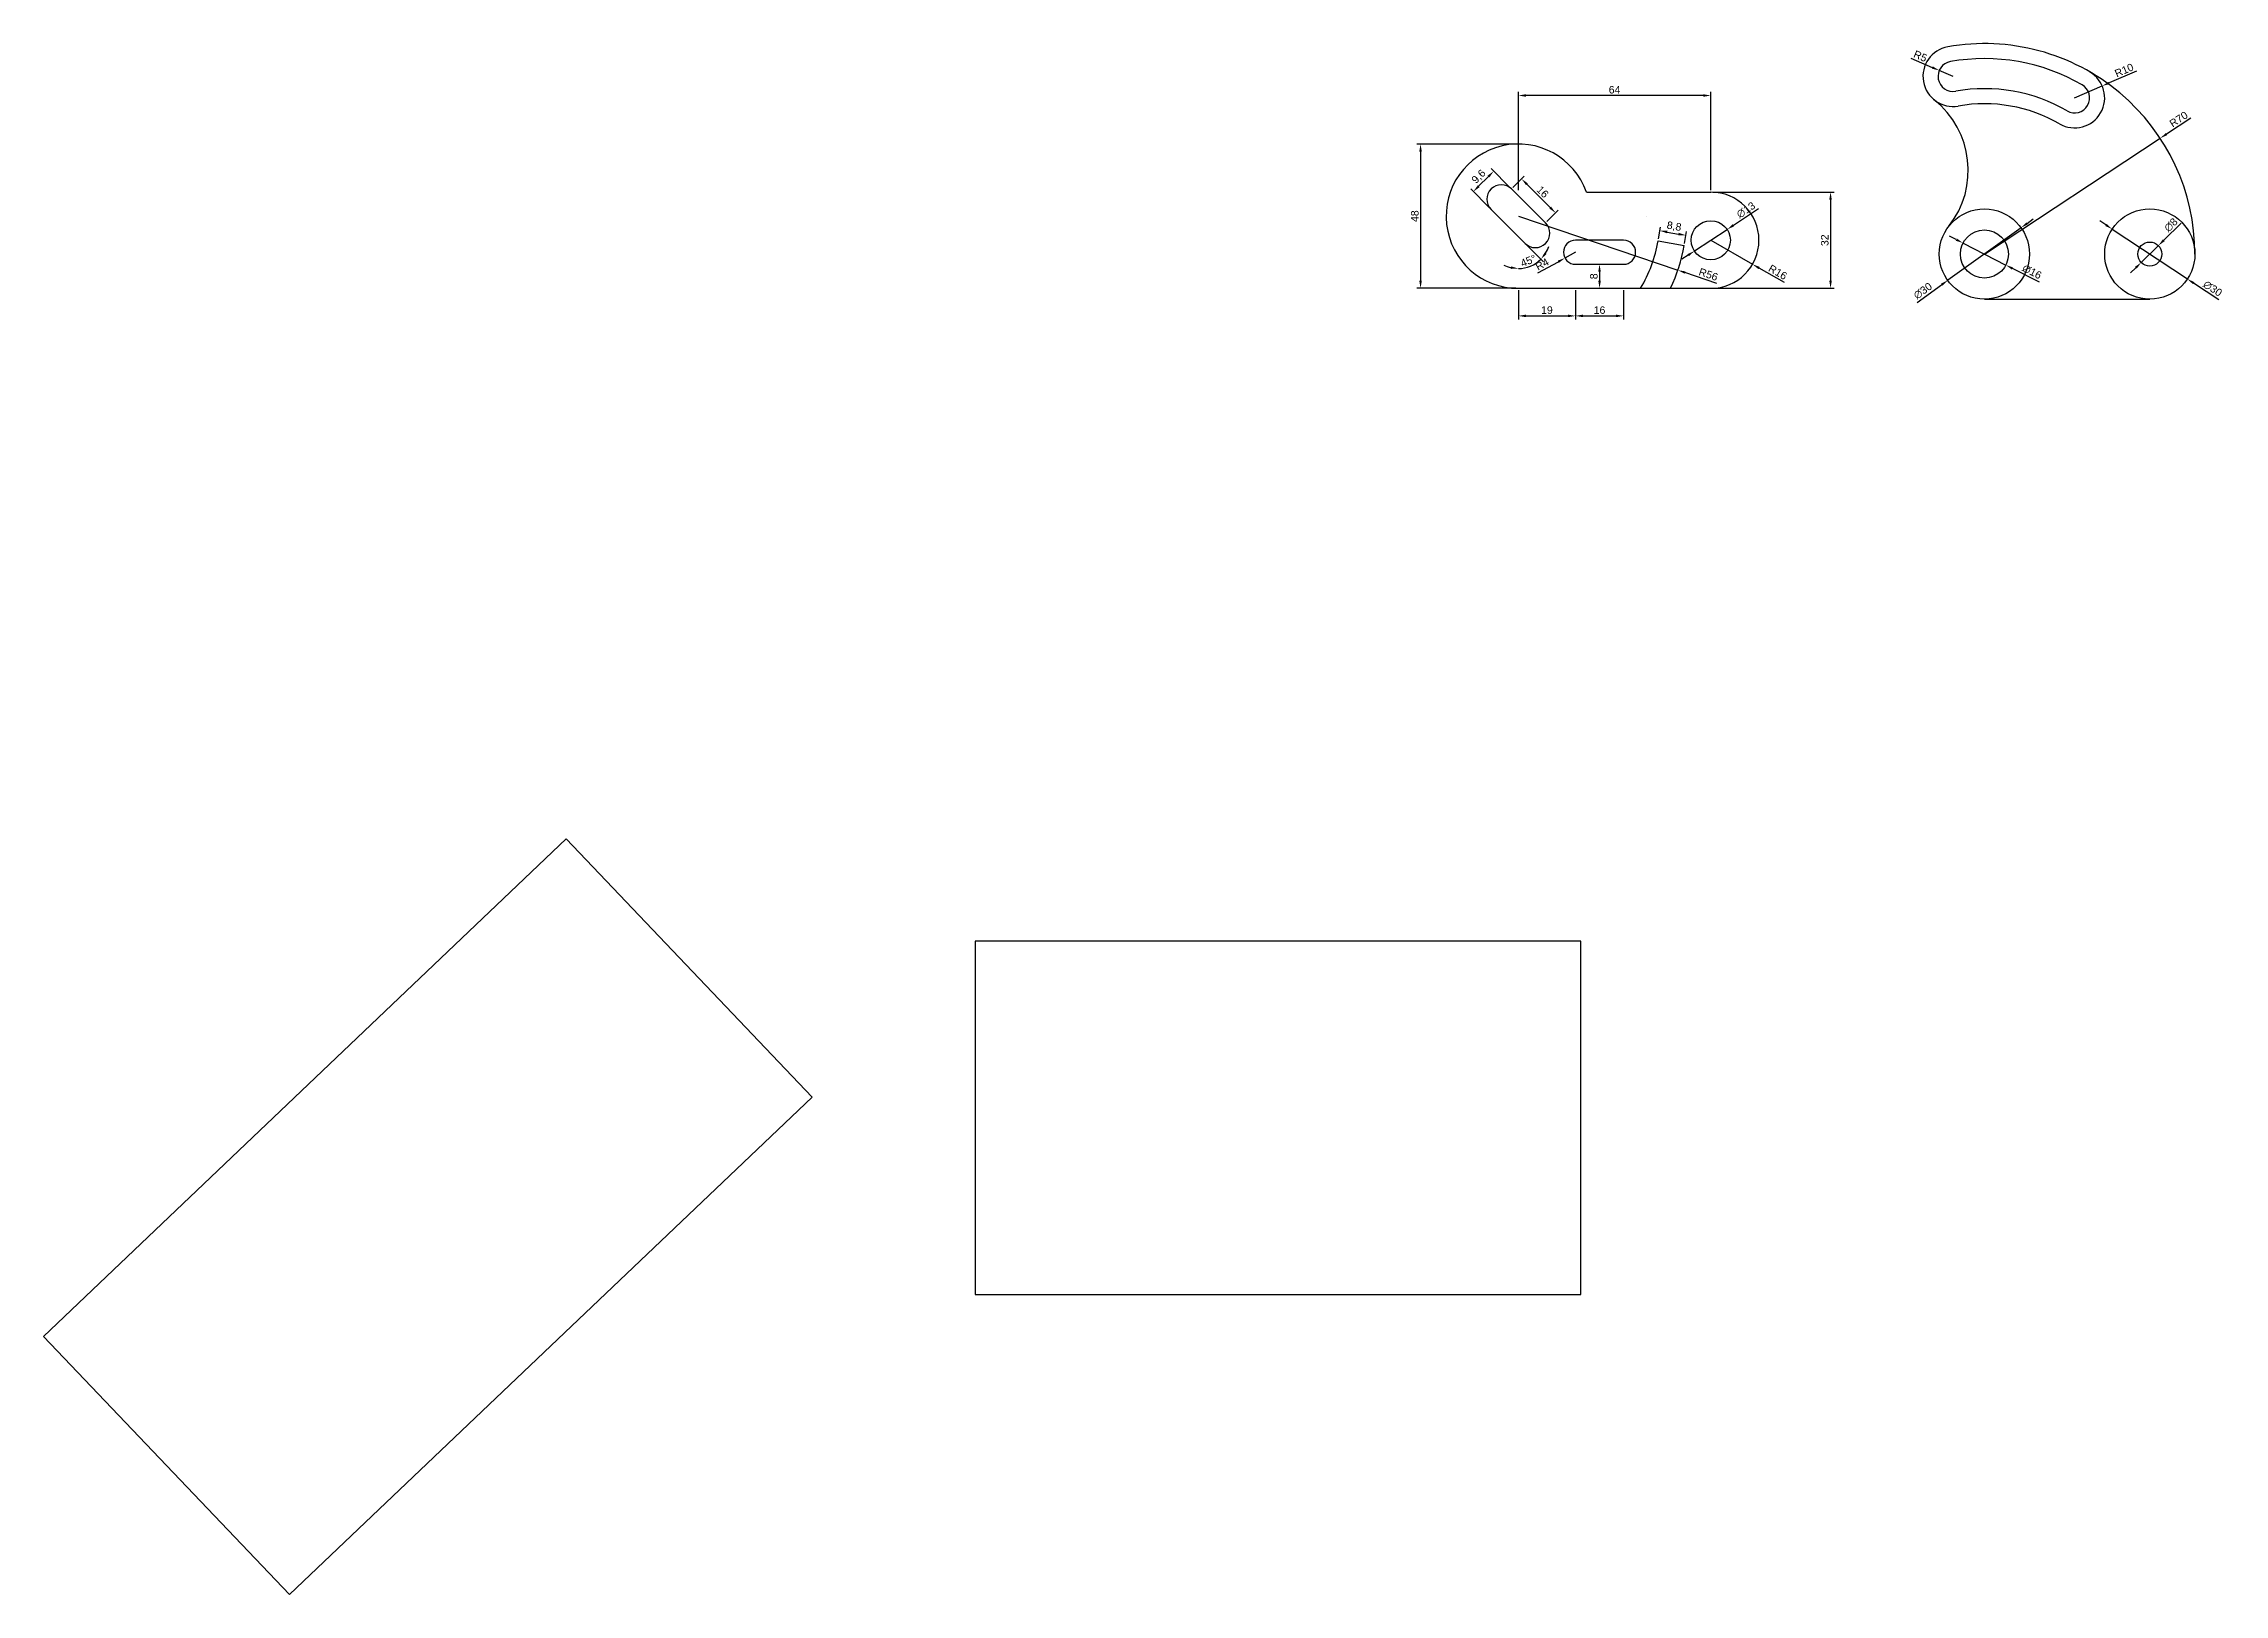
# Model space of a CAD drawing. Header units: millimetres. Extents: x -44 to 681, y 113 to 629.
import ezdxf

# ---------------------------------------------------------------- set-up
doc = ezdxf.new("R2010")
doc.units = ezdxf.units.MM
doc.styles.get("Standard").update_dxf_attribs({"font": 'arial.ttf'})
doc.dimstyles.new('ISO-25', dxfattribs={"dimtxt": 2.5, "dimasz": 2.5, "dimexe": 1.25, "dimexo": 0.625, "dimtad": 1, "dimtxsty": 'Standard', "dimcen": 2.5, "dimadec": 0, "dimazin": 0, "dimtfac": 1, "dimtmove": 0, "dimatfit": 3, "dimfxl": 1, "dimarcsym": 0})

# ---------------------------------------------------------------- blocks, each defined once
blk = doc.blocks.new('*D1')
at = {"color": 0, "lineweight": -2, "transparency": 16777216}
for p, q in [((465.38, 559.94), (461.88, 558.01)), ((452.88, 553.05), (459.69, 556.8))]:
    blk.add_line(p, q, dxfattribs=at)
at = {"color": 0, "transparency": 16777216}
blk.add_solid([(459.49, 557.17), (459.89, 556.44), (461.88, 558.01)], dxfattribs=at)
at = {"layer": 'Defpoints', "color": 0, "transparency": 16777216}
for p in [(465.38, 559.94), (461.88, 558.01)]:
    blk.add_point(p, dxfattribs=at)
at = {"color": 0, "transparency": 16777216, "insert": (454.28, 555.97), "char_height": 2.5, "attachment_point": 5, "rotation": 28.83938}
blk.add_mtext('R4', dxfattribs=at)
blk = doc.blocks.new('*D2')
at = {"color": 0, "lineweight": -2, "transparency": 16777216}
blk.add_line((449.09, 562.44), (454.77, 556.76), dxfattribs=at)
for start, end in [(328.52396, 342.04791), (242.95209, 256.47604), (270, 315)]:
    blk.add_arc((446.38, 565.15), 10.62, start, end, dxfattribs=at)
at = {"color": 0, "transparency": 16777216}
for points in [[(455.76, 559.35), (455.11, 559.86), (453.89, 557.64)], [(443.95, 555.24), (443.85, 554.41), (446.38, 554.53)]]:
    blk.add_solid(points, dxfattribs=at)
at = {"layer": 'Defpoints', "color": 0, "transparency": 16777216}
for p in [(437.33, 574.2), (446.38, 571.94), (448.64, 562.89), (449.13, 554.89), (446.38, 547.94)]:
    blk.add_point(p, dxfattribs=at)
at = {"color": 0, "transparency": 16777216, "insert": (449.72, 557.09), "char_height": 2.5, "attachment_point": 5, "rotation": 22.5}
blk.add_mtext('45°', dxfattribs=at)
blk = doc.blocks.new('*D3')
at = {"color": 0, "lineweight": -2, "transparency": 16777216}
for p, q in [((445.5, 595.94), (412.61, 595.94)), ((413.86, 593.44), (413.86, 550.44)), ((445.5, 547.94), (412.61, 547.94))]:
    blk.add_line(p, q, dxfattribs=at)
at = {"color": 0, "transparency": 16777216}
for points in [[(413.45, 593.44), (414.28, 593.44), (413.86, 595.94)], [(413.45, 550.44), (414.28, 550.44), (413.86, 547.94)]]:
    blk.add_solid(points, dxfattribs=at)
at = {"layer": 'Defpoints', "color": 0, "transparency": 16777216}
for p in [(446.13, 595.94), (413.86, 547.94), (446.13, 547.94)]:
    blk.add_point(p, dxfattribs=at)
at = {"color": 0, "transparency": 16777216, "insert": (411.96, 571.94), "char_height": 2.5, "attachment_point": 5, "rotation": 90}
blk.add_mtext('48', dxfattribs=at)
blk = doc.blocks.new('*D4')
at = {"color": 0, "lineweight": -2, "transparency": 16777216}
for p, q in [((443.6, 581.5), (437.32, 587.79)), ((436.82, 574.71), (430.53, 581)), ((436.43, 585.14), (433.18, 581.89))]:
    blk.add_line(p, q, dxfattribs=at)
at = {"color": 0, "transparency": 16777216}
for points in [[(432.89, 582.18), (433.47, 581.59), (431.41, 580.12)], [(436.14, 585.43), (436.73, 584.84), (438.2, 586.91)]]:
    blk.add_solid(points, dxfattribs=at)
at = {"layer": 'Defpoints', "color": 0, "transparency": 16777216}
for p in [(444.05, 581.06), (431.41, 580.12), (437.26, 574.27)]:
    blk.add_point(p, dxfattribs=at)
at = {"color": 0, "transparency": 16777216, "insert": (433.3, 585.02), "char_height": 2.5, "attachment_point": 5, "rotation": 45}
blk.add_mtext('9,6', dxfattribs=at)
blk = doc.blocks.new('*D5')
at = {"color": 0, "lineweight": -2, "transparency": 16777216}
for p, q in [((444.56, 581.43), (448.35, 585.22)), ((449.23, 582.56), (457.01, 574.79)), ((455.87, 570.12), (459.66, 573.9))]:
    blk.add_line(p, q, dxfattribs=at)
at = {"color": 0, "transparency": 16777216}
for points in [[(449.52, 582.86), (448.93, 582.27), (447.46, 584.33)], [(457.3, 575.08), (456.71, 574.49), (458.78, 573.02)]]:
    blk.add_solid(points, dxfattribs=at)
at = {"layer": 'Defpoints', "color": 0, "transparency": 16777216}
for p in [(444.12, 580.99), (458.78, 573.02), (455.43, 569.67)]:
    blk.add_point(p, dxfattribs=at)
at = {"color": 0, "transparency": 16777216, "insert": (454.46, 580.02), "char_height": 2.5, "attachment_point": 5, "rotation": 315}
blk.add_mtext('16', dxfattribs=at)
blk = doc.blocks.new('*D6')
at = {"color": 0, "lineweight": -2, "transparency": 16777216}
for p, q in [((473.38, 553.44), (473.38, 550.44)), ((474.01, 555.94), (474.63, 555.94)), ((474.01, 547.94), (474.63, 547.94))]:
    blk.add_line(p, q, dxfattribs=at)
at = {"color": 0, "transparency": 16777216}
for points in [[(472.96, 553.44), (473.8, 553.44), (473.38, 555.94)], [(472.96, 550.44), (473.8, 550.44), (473.38, 547.94)]]:
    blk.add_solid(points, dxfattribs=at)
at = {"layer": 'Defpoints', "color": 0, "transparency": 16777216}
for p in [(473.38, 555.94), (473.38, 547.94), (473.38, 547.94)]:
    blk.add_point(p, dxfattribs=at)
at = {"color": 0, "transparency": 16777216, "insert": (471.48, 551.94), "char_height": 2.5, "attachment_point": 5, "rotation": 90}
blk.add_mtext('8', dxfattribs=at)
blk = doc.blocks.new('*D7')
at = {"color": 0, "lineweight": -2, "transparency": 16777216}
for p, q in [((446.38, 547.31), (446.38, 537.52)), ((465.38, 547.31), (465.38, 537.52)), ((448.88, 538.77), (462.88, 538.77))]:
    blk.add_line(p, q, dxfattribs=at)
at = {"color": 0, "transparency": 16777216}
for points in [[(448.88, 539.19), (448.88, 538.35), (446.38, 538.77)], [(462.88, 539.19), (462.88, 538.35), (465.38, 538.77)]]:
    blk.add_solid(points, dxfattribs=at)
at = {"layer": 'Defpoints', "color": 0, "transparency": 16777216}
for p in [(446.38, 547.94), (465.38, 547.94), (465.38, 538.77)]:
    blk.add_point(p, dxfattribs=at)
at = {"color": 0, "transparency": 16777216, "insert": (455.88, 540.67), "char_height": 2.5, "attachment_point": 5}
blk.add_mtext('19', dxfattribs=at)
blk = doc.blocks.new('*D8')
at = {"color": 0, "lineweight": -2, "transparency": 16777216}
for p, q in [((465.38, 547.31), (465.38, 537.52)), ((481.38, 547.31), (481.38, 537.52)), ((467.88, 538.77), (478.88, 538.77))]:
    blk.add_line(p, q, dxfattribs=at)
at = {"color": 0, "transparency": 16777216}
for points in [[(467.88, 539.19), (467.88, 538.35), (465.38, 538.77)], [(478.88, 539.19), (478.88, 538.35), (481.38, 538.77)]]:
    blk.add_solid(points, dxfattribs=at)
at = {"layer": 'Defpoints', "color": 0, "transparency": 16777216}
for p in [(465.38, 547.94), (481.38, 547.94), (481.38, 538.77)]:
    blk.add_point(p, dxfattribs=at)
at = {"color": 0, "transparency": 16777216, "insert": (473.38, 540.67), "char_height": 2.5, "attachment_point": 5}
blk.add_mtext('16', dxfattribs=at)
blk = doc.blocks.new('*D9')
at = {"color": 0, "lineweight": -2, "transparency": 16777216}
for p, q in [((492.97, 564.36), (493.67, 568.32)), ((495.92, 566.66), (499.66, 566)), ((501.64, 562.83), (502.34, 566.8))]:
    blk.add_line(p, q, dxfattribs=at)
at = {"color": 0, "transparency": 16777216}
for points in [[(495.99, 567.07), (495.84, 566.25), (493.46, 567.09)], [(499.73, 566.41), (499.59, 565.59), (502.12, 565.57)]]:
    blk.add_solid(points, dxfattribs=at)
at = {"layer": 'Defpoints', "color": 0, "transparency": 16777216}
for p in [(492.86, 563.74), (501.53, 562.21), (502.12, 565.57)]:
    blk.add_point(p, dxfattribs=at)
at = {"color": 0, "transparency": 16777216, "insert": (498.16, 568.42), "char_height": 2.5, "attachment_point": 5, "rotation": 350}
blk.add_mtext('8,8', dxfattribs=at)
blk = doc.blocks.new('*D10')
at = {"color": 0, "lineweight": -2, "transparency": 16777216}
for p, q in [((446.38, 571.94), (499.43, 553.99)), ((512.38, 549.6), (501.79, 553.19))]:
    blk.add_line(p, q, dxfattribs=at)
at = {"color": 0, "transparency": 16777216}
blk.add_solid([(501.93, 553.58), (501.66, 552.79), (499.43, 553.99)], dxfattribs=at)
at = {"layer": 'Defpoints', "color": 0, "transparency": 16777216}
for p in [(446.38, 571.94), (499.43, 553.99)]:
    blk.add_point(p, dxfattribs=at)
at = {"color": 0, "transparency": 16777216, "insert": (509.57, 552.56), "char_height": 2.5, "attachment_point": 5, "rotation": 341.30413}
blk.add_mtext('R56', dxfattribs=at)
blk = doc.blocks.new('*D12')
at = {"color": 0, "lineweight": -2, "transparency": 16777216}
for p, q in [((510.38, 563.94), (524.24, 555.95)), ((534.83, 549.85), (526.41, 554.7))]:
    blk.add_line(p, q, dxfattribs=at)
at = {"color": 0, "transparency": 16777216}
blk.add_solid([(526.62, 555.06), (526.2, 554.34), (524.24, 555.95)], dxfattribs=at)
at = {"layer": 'Defpoints', "color": 0, "transparency": 16777216}
for p in [(510.38, 563.94), (524.24, 555.95)]:
    blk.add_point(p, dxfattribs=at)
at = {"color": 0, "transparency": 16777216, "insert": (532.65, 553.3), "char_height": 2.5, "attachment_point": 5, "rotation": 330.04723}
blk.add_mtext('R16', dxfattribs=at)
blk = doc.blocks.new('*D13')
at = {"color": 0, "lineweight": -2, "transparency": 16777216}
for p, q in [((526.28, 574.43), (517.89, 568.89)), ((504.96, 560.36), (515.81, 567.52)), ((502.87, 558.98), (500.78, 557.6))]:
    blk.add_line(p, q, dxfattribs=at)
at = {"color": 0, "transparency": 16777216}
for points in [[(517.66, 569.24), (518.12, 568.55), (515.81, 567.52)], [(502.64, 559.33), (503.1, 558.63), (504.96, 560.36)]]:
    blk.add_solid(points, dxfattribs=at)
at = {"layer": 'Defpoints', "color": 0, "transparency": 16777216}
for p in [(515.81, 567.52), (504.96, 560.36)]:
    blk.add_point(p, dxfattribs=at)
at = {"color": 0, "transparency": 16777216, "insert": (522.05, 573.99), "char_height": 2.5, "attachment_point": 5, "rotation": 33.412}
blk.add_mtext('∅13', dxfattribs=at)
blk = doc.blocks.new('*D14')
at = {"color": 0, "lineweight": -2, "transparency": 16777216}
for p, q in [((511.01, 579.94), (551.45, 579.94)), ((550.2, 577.44), (550.2, 550.44)), ((511.01, 547.94), (551.45, 547.94))]:
    blk.add_line(p, q, dxfattribs=at)
at = {"color": 0, "transparency": 16777216}
for points in [[(549.78, 577.44), (550.61, 577.44), (550.2, 579.94)], [(549.78, 550.44), (550.61, 550.44), (550.2, 547.94)]]:
    blk.add_solid(points, dxfattribs=at)
at = {"layer": 'Defpoints', "color": 0, "transparency": 16777216}
for p in [(510.38, 579.94), (510.38, 547.94), (550.2, 547.94)]:
    blk.add_point(p, dxfattribs=at)
at = {"color": 0, "transparency": 16777216, "insert": (548.29, 563.94), "char_height": 2.5, "attachment_point": 5, "rotation": 90}
blk.add_mtext('32', dxfattribs=at)
blk = doc.blocks.new('*D15')
at = {"color": 0, "lineweight": -2, "transparency": 16777216}
for p, q in [((446.38, 580.56), (446.38, 613.33)), ((507.88, 612.08), (448.88, 612.08)), ((510.38, 580.56), (510.38, 613.33))]:
    blk.add_line(p, q, dxfattribs=at)
at = {"color": 0, "transparency": 16777216}
for points in [[(448.88, 612.49), (448.88, 611.66), (446.38, 612.08)], [(507.88, 612.49), (507.88, 611.66), (510.38, 612.08)]]:
    blk.add_solid(points, dxfattribs=at)
at = {"layer": 'Defpoints', "color": 0, "transparency": 16777216}
for p in [(446.38, 612.08), (446.38, 579.94), (510.38, 579.94)]:
    blk.add_point(p, dxfattribs=at)
at = {"color": 0, "transparency": 16777216, "insert": (478.38, 613.98), "char_height": 2.5, "attachment_point": 5}
blk.add_mtext('64', dxfattribs=at)
blk = doc.blocks.new('*D18')
at = {"color": 0, "lineweight": -2, "transparency": 16777216}
for p, q in [((592.01, 564.15), (589.79, 565.29)), ((594.24, 563), (608.47, 555.69)), ((619.63, 549.95), (610.69, 554.55))]:
    blk.add_line(p, q, dxfattribs=at)
at = {"color": 0, "transparency": 16777216}
for points in [[(592.21, 564.52), (591.82, 563.78), (594.24, 563)], [(610.88, 554.92), (610.5, 554.18), (608.47, 555.69)]]:
    blk.add_solid(points, dxfattribs=at)
at = {"layer": 'Defpoints', "color": 0, "transparency": 16777216}
for p in [(594.24, 563), (608.47, 555.69)]:
    blk.add_point(p, dxfattribs=at)
at = {"color": 0, "transparency": 16777216, "insert": (617.17, 553.43), "char_height": 2.5, "attachment_point": 5, "rotation": 332.7978}
blk.add_mtext('∅16', dxfattribs=at)
blk = doc.blocks.new('*D19')
at = {"color": 0, "lineweight": -2, "transparency": 16777216}
for p, q in [((613.54, 568.1), (589.17, 550.6)), ((615.57, 569.55), (617.6, 571.01)), ((578.98, 543.28), (587.14, 549.14))]:
    blk.add_line(p, q, dxfattribs=at)
at = {"color": 0, "transparency": 16777216}
for points in [[(615.33, 569.89), (615.81, 569.22), (613.54, 568.1)], [(586.89, 549.48), (587.38, 548.8), (589.17, 550.6)]]:
    blk.add_solid(points, dxfattribs=at)
at = {"layer": 'Defpoints', "color": 0, "transparency": 16777216}
for p in [(613.54, 568.1), (589.17, 550.6)]:
    blk.add_point(p, dxfattribs=at)
at = {"color": 0, "transparency": 16777216, "insert": (580.89, 547.08), "char_height": 2.5, "attachment_point": 5, "rotation": 35.67781}
blk.add_mtext('∅30', dxfattribs=at)
blk = doc.blocks.new('*D20')
at = {"color": 0, "lineweight": -2, "transparency": 16777216}
for p, q in [((666.77, 569.6), (660.99, 563.91)), ((653.5, 556.54), (659.2, 562.15)), ((651.72, 554.79), (649.94, 553.04))]:
    blk.add_line(p, q, dxfattribs=at)
at = {"color": 0, "transparency": 16777216}
for points in [[(660.69, 564.2), (661.28, 563.61), (659.2, 562.15)], [(651.43, 555.09), (652.01, 554.49), (653.5, 556.54)]]:
    blk.add_solid(points, dxfattribs=at)
at = {"layer": 'Defpoints', "color": 0, "transparency": 16777216}
for p in [(659.2, 562.15), (653.5, 556.54)]:
    blk.add_point(p, dxfattribs=at)
at = {"color": 0, "transparency": 16777216, "insert": (663.39, 569.03), "char_height": 2.5, "attachment_point": 5, "rotation": 44.52831}
blk.add_mtext('∅8', dxfattribs=at)
blk = doc.blocks.new('*D21')
at = {"color": 0, "lineweight": -2, "transparency": 16777216}
for p, q in [((641.77, 569.02), (639.69, 570.41)), ((643.85, 567.64), (668.85, 551.05)), ((679.3, 544.12), (670.94, 549.67))]:
    blk.add_line(p, q, dxfattribs=at)
at = {"color": 0, "transparency": 16777216}
for points in [[(642, 569.37), (641.54, 568.68), (643.85, 567.64)], [(671.17, 550.02), (670.7, 549.32), (668.85, 551.05)]]:
    blk.add_solid(points, dxfattribs=at)
at = {"layer": 'Defpoints', "color": 0, "transparency": 16777216}
for p in [(643.85, 567.64), (668.85, 551.05)]:
    blk.add_point(p, dxfattribs=at)
at = {"color": 0, "transparency": 16777216, "insert": (677.25, 547.85), "char_height": 2.5, "attachment_point": 5, "rotation": 326.43449}
blk.add_mtext('∅30', dxfattribs=at)
blk = doc.blocks.new('*D22')
at = {"color": 0, "lineweight": -2, "transparency": 16777216}
for p, q in [((670.01, 604.58), (661.89, 599.24)), ((601.35, 559.35), (659.81, 597.86))]:
    blk.add_line(p, q, dxfattribs=at)
at = {"color": 0, "transparency": 16777216}
blk.add_solid([(661.67, 599.58), (662.12, 598.89), (659.81, 597.86)], dxfattribs=at)
at = {"layer": 'Defpoints', "color": 0, "transparency": 16777216}
for p in [(659.81, 597.86), (601.35, 559.35)]:
    blk.add_point(p, dxfattribs=at)
at = {"color": 0, "transparency": 16777216, "insert": (665.95, 604.18), "char_height": 2.5, "attachment_point": 5, "rotation": 33.37907}
blk.add_mtext('R70', dxfattribs=at)
blk = doc.blocks.new('*D23')
at = {"color": 0, "lineweight": -2, "transparency": 16777216}
for p, q in [((576.88, 624.47), (584.04, 621.39)), ((590.93, 618.44), (586.34, 620.41))]:
    blk.add_line(p, q, dxfattribs=at)
at = {"color": 0, "transparency": 16777216}
blk.add_solid([(584.21, 621.78), (583.88, 621.01), (586.34, 620.41)], dxfattribs=at)
at = {"layer": 'Defpoints', "color": 0, "transparency": 16777216}
for p in [(586.34, 620.41), (590.93, 618.44)]:
    blk.add_point(p, dxfattribs=at)
at = {"color": 0, "transparency": 16777216, "insert": (580.06, 625.17), "char_height": 2.5, "attachment_point": 5, "rotation": 336.76247}
blk.add_mtext('R5', dxfattribs=at)
blk = doc.blocks.new('*D24')
at = {"color": 0, "lineweight": -2, "transparency": 16777216}
for p, q in [((651.89, 620.17), (642.83, 616.26)), ((631.35, 611.31), (640.54, 615.27))]:
    blk.add_line(p, q, dxfattribs=at)
at = {"color": 0, "transparency": 16777216}
blk.add_solid([(642.67, 616.64), (643, 615.88), (640.54, 615.27)], dxfattribs=at)
at = {"layer": 'Defpoints', "color": 0, "transparency": 16777216}
for p in [(631.35, 611.31), (640.54, 615.27)]:
    blk.add_point(p, dxfattribs=at)
at = {"color": 0, "transparency": 16777216, "insert": (647.82, 620.48), "char_height": 2.5, "attachment_point": 5, "rotation": 23.33405}
blk.add_mtext('R10', dxfattribs=at)

msp = doc.modelspace()

# ---------------------------------------------------------------- linework, layer by layer
for p, q in [((455.432, 569.675), (444.118, 580.988)), ((437.33, 574.2), (448.644, 562.887)), ((469.009, 579.938), (510.381, 579.938)), ((489.061, 571.938), (489.061, 571.938)), ((481.381, 563.938), (465.381, 563.938)), ((492.864, 563.741), (501.53, 562.213)), ((465.381, 555.938), (481.381, 555.938)), ((446.381, 547.938), (510.381, 547.938)), ((601.353, 544.347), (656.353, 544.347)), ((37.714, 113.479), (211.517, 278.933))]:
    msp.add_line(p, q)
for points in [[(-43.999, 199.316), (129.804, 364.77), (211.517, 278.933), (37.714, 113.479)], [(265.792, 213.279), (467.191, 213.279), (467.191, 330.784), (265.792, 330.784)]]:
    msp.add_lwpolyline(points, close=True)
for centre, radius in [((601.353, 559.347), 15), ((656.353, 559.347), 15), ((510.381, 563.938), 6.5), ((601.353, 559.347), 8), ((656.353, 559.347), 4)]:
    msp.add_circle(centre, radius)
for centre, radius, start, end in [((590.934, 618.436), 10, 100, 280), ((601.353, 559.347), 70, 0, 100), ((601.353, 559.347), 65, 60, 100), ((590.934, 618.436), 5, 100, 280), ((631.353, 611.309), 10, 240, 60), ((565.985, 587.17), 30, 321.809079, 51.411189), ((601.353, 559.347), 55, 60, 100), ((601.353, 559.347), 50, 60, 100), ((631.353, 611.309), 5, 240, 60), ((446.381, 571.938), 24, 19.471221, 270), ((440.724, 577.594), 4.8, 45, 225), ((510.381, 563.938), 16, 270, 90), ((452.038, 566.281), 4.8, 225, 45), ((465.381, 559.938), 4, 90, 270), ((481.381, 559.938), 4, 270, 90), ((446.381, 571.938), 47.2, 329.437725, 350), ((446.381, 571.938), 56, 334.623066, 350)]:
    msp.add_arc(centre, radius, start, end)

# ---------------------------------------------------------------- dimensions: what is measured, and where the dimension line sits
for center, mpoint, picture, middle in [((590.934, 618.436), (586.34, 620.408), '*D23', (580.059, 625.169)), ((601.353, 559.347), (659.807, 597.86), '*D22', (665.948, 604.183)), ((465.381, 559.938), (461.877, 558.008), '*D1', (454.284, 555.967)), ((510.381, 563.938), (524.244, 555.949), '*D12', (532.654, 553.297))]:
    dim = msp.add_radius_dim(center=center, mpoint=mpoint, dimstyle='ISO-25')
    dim.commit()
    dim.dimension.update_dxf_attribs({"geometry": picture, "text_midpoint": middle})
for center, mpoint, picture, middle in [((631.353, 611.309), (640.535, 615.27), '*D24', (648.577, 618.739)), ((446.381, 571.938), (499.426, 553.987), '*D10', (508.96, 550.761))]:
    dim = msp.add_radius_dim(center=center, mpoint=mpoint, dimstyle='ISO-25')
    dim.commit()
    dim.dimension.update_dxf_attribs({"geometry": picture, "text_midpoint": middle, "dimtype": 164})
for base, p1, p2, picture, middle in [((446.381, 612.078), (510.381, 579.938), (446.381, 579.938), '*D15', (478.381, 613.979)), ((465.381, 538.769), (446.381, 547.938), (465.381, 547.938), '*D7', (455.881, 540.671)), ((481.381, 538.769), (465.381, 547.938), (481.381, 547.938), '*D8', (473.381, 540.671))]:
    dim = msp.add_linear_dim(base=base, p1=p1, p2=p2, dimstyle='ISO-25')
    dim.commit()
    dim.dimension.update_dxf_attribs({"geometry": picture, "text_midpoint": middle})
for base, p1, p2, picture, middle in [((413.863, 547.939), (446.129, 595.936), (446.129, 547.939), '*D3', (411.961, 571.938)), ((550.196, 547.938), (510.381, 579.938), (510.381, 547.938), '*D14', (548.294, 563.938))]:
    dim = msp.add_linear_dim(base=base, p1=p1, p2=p2, angle=90, dimstyle='ISO-25')
    dim.commit()
    dim.dimension.update_dxf_attribs({"geometry": picture, "text_midpoint": middle})
for p1, p2, distance, picture, middle in [((444.046, 581.06), (437.259, 574.273), -8.269, '*D4', (433.301, 585.017)), ((444.118, 580.988), (455.432, 569.675), 4.728, '*D5', (454.463, 580.019)), ((492.864, 563.741), (501.53, 562.213), 3.404, '*D9', (498.158, 568.425)), ((473.381, 555.938), (473.381, 547.938), 0, '*D6', (471.48, 551.938))]:
    dim = msp.add_aligned_dim(p1=p1, p2=p2, distance=distance, dimstyle='ISO-25')
    dim.commit()
    dim.dimension.update_dxf_attribs({"geometry": picture, "text_midpoint": middle})
dim = msp.add_angular_dim_2l(base=(449.129, 554.895), line1=((446.381, 547.938), (446.381, 571.938)), line2=((437.33, 574.2), (448.644, 562.887)), dimstyle='ISO-25')
dim.commit()
dim.dimension.update_dxf_attribs({"geometry": '*D2', "text_midpoint": (449.718, 557.093)})
for p1, p2, picture, middle in [((504.955, 560.358), (515.807, 567.517), '*D13', (522.047, 573.995)), ((613.538, 568.096), (589.169, 550.599), '*D19', (580.894, 547.085)), ((643.854, 567.641), (668.852, 551.054), '*D21', (677.251, 547.847)), ((653.502, 556.542), (659.205, 562.152), '*D20', (663.388, 569.032)), ((594.238, 563.004), (608.468, 555.69), '*D18', (617.174, 553.432))]:
    dim = msp.add_diameter_dim_2p(p1=p1, p2=p2, dimstyle='ISO-25')
    dim.commit()
    dim.dimension.update_dxf_attribs({"geometry": picture, "text_midpoint": middle})

doc.saveas('drawing.dxf')
